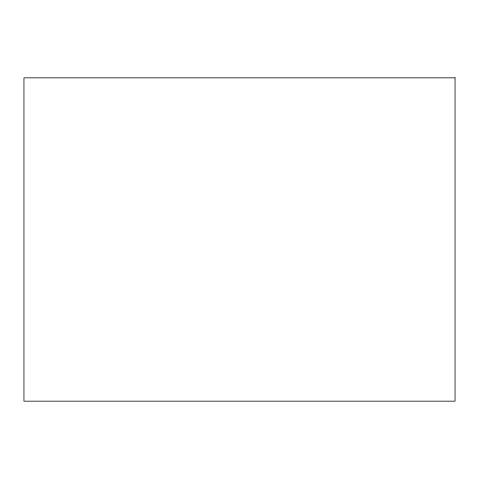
<?xml version="1.0" encoding="UTF-8"?>
<svg xmlns="http://www.w3.org/2000/svg" width="479" height="479" viewBox="0 0 479 479"><rect width="100%" height="100%" fill="white"/><g stroke="black" fill="none" stroke-linecap="round" stroke-linejoin="round"><path stroke-width="0.72" d="M455.05 77.838L23.95 77.838L23.95 401.163L455.05 401.163L455.05 77.838"/></g></svg>
